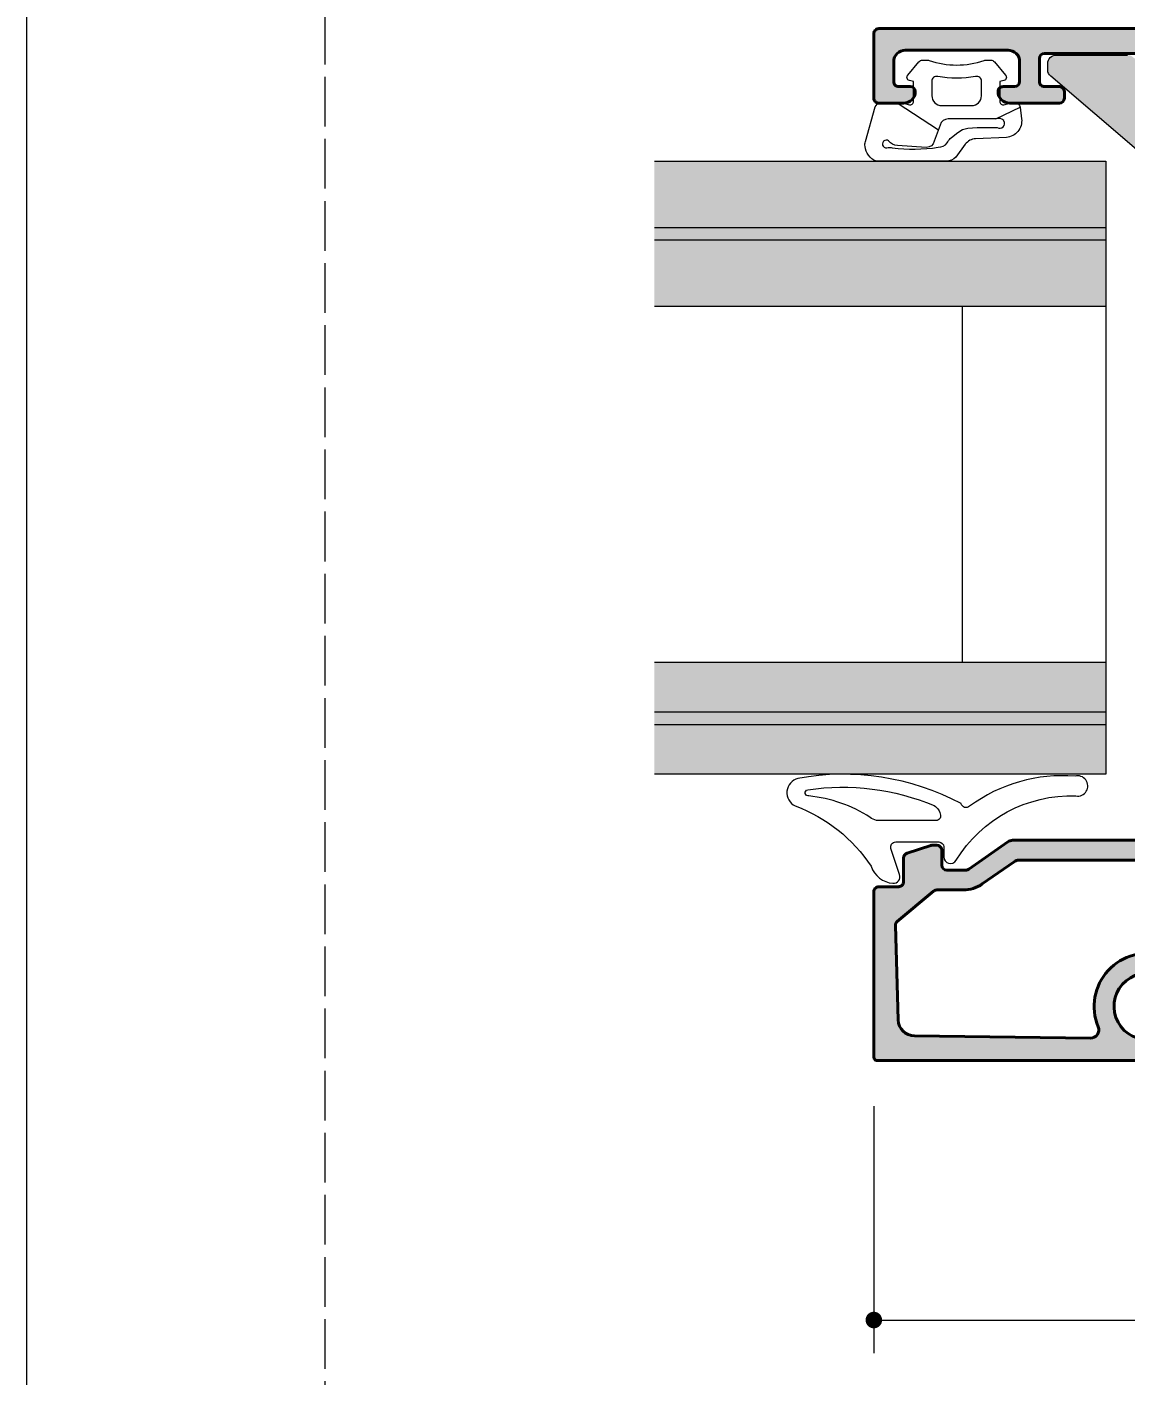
# Model space of a CAD drawing. Header units: millimetres. Extents: x -576 to 4430, y -1196 to 2690.
# Drawn here: x 0 to 66.3, y -752.6 to -671.2 of the extents above; entities that cross this region are included whole.
import ezdxf

# ---------------------------------------------------------------- set-up
doc = ezdxf.new("R2010")
doc.units = ezdxf.units.MM
doc.header["$LTSCALE"] = 0.25
doc.header["$MEASUREMENT"] = 0
doc.linetypes.add('ACAD_ISO02W100', pattern=[15, 12, -3])
doc.layers.get('0').update_dxf_attribs({"lineweight": 5})
doc.layers.get('Defpoints').update_dxf_attribs({"lineweight": 5})
for name, color, linetype, lineweight in [('01_Aluminum', 4, 'Continuous', 40), ('01_Dimension', 251, 'Continuous', 9), ('01_Fill Glass', 254, 'Continuous', 0), ('01_Fill Plastic', 253, 'Continuous', 0), ('01_Glazing [Thin]', 6, 'Continuous', 18), ('01_Plastic', 3, 'Continuous', 20)]:
    doc.layers.add(name, color=color, linetype=linetype, lineweight=lineweight)
doc.layers.add('01_Fill Aluminum', color=7, linetype='Continuous', lineweight=0, true_color=0xdcdcdc)
doc.layers.add('02_Block Frame', color=7, linetype='Continuous', lineweight=5, true_color=0xe2001a, plot=False)
doc.styles.add('Aluk Text', font='GOTHIC.TTF')
doc.dimstyles.new('ALUK Manual 1-1', dxfattribs={"dimtxt": 2.5, "dimasz": 1, "dimexe": 2, "dimexo": 4, "dimgap": 1.5, "dimtad": 3, "dimdec": 1, "dimdsep": 46, "dimtxsty": 'Aluk Text', "dimblk": 'DOT', "dimcen": 0, "dimclrd": 256, "dimclre": 256, "dimclrt": 2, "dimaunit": 1, "dimadec": 0, "dimazin": 0, "dimtfac": 0.7, "dimtdec": 1, "dimtmove": 0, "dimatfit": 3, "dimldrblk": 'DOT', "dimfxl": 1, "dimtolj": 2, "dimlwd": -1, "dimlwe": -1, "dimarcsym": 0})

# ---------------------------------------------------------------- blocks, each defined once
blk = doc.blocks.new('_Dot')
at = {"color": 0, "linetype": 'ByBlock', "lineweight": -2}
blk.add_line((-0.5, 0), (-1, 0), dxfattribs=at)
at = {"color": 0, "linetype": 'ByBlock', "const_width": 0.5}
blk.add_lwpolyline([(-0.25, 0, 1), (0.25, 0, 1)], format="xyb", close=True, dxfattribs=at)
blk = doc.blocks.new('*D293')
at = {"layer": '01_Dimension', "ltscale": 0.25, "transparency": 16777216}
for p, q in [((51.12262027669476, -736.3827080516315), (51.12262027669476, -751.3007833236478)), ((95.62274950005758, -743.4993644168229), (95.62274950005758, -751.3007833236478)), ((52.12262027669476, -749.3007833236478), (94.62274950005758, -749.3007833236478))]:
    blk.add_line(p, q, dxfattribs=at)
at = {"layer": 'Defpoints', "color": 0, "ltscale": 0.25, "transparency": 16777216}
for p in [(51.12262027669476, -732.3827080516315), (95.62274950005758, -739.4993644168229), (95.62274950005758, -749.3007833236478)]:
    blk.add_point(p, dxfattribs=at)
at = {"layer": '01_Dimension', "ltscale": 0.25, "transparency": 16777216, "rotation": 180}
blk.add_blockref('_Dot', (51.12262027669476, -749.3007833236478), dxfattribs=at)
at = {"layer": '01_Dimension', "ltscale": 0.25, "transparency": 16777216}
blk.add_blockref('_Dot', (95.62274950005758, -749.3007833236478), dxfattribs=at)
at = {"layer": '01_Dimension', "color": 2, "ltscale": 0.25, "transparency": 16777216, "insert": (73.37268488837617, -746.4879009307178), "char_height": 2.5, "attachment_point": 5, "style": 'Aluk Text'}
blk.add_mtext('\\A2;44.5', dxfattribs=at)
blk = doc.blocks.new('PAGE dispari')
at = {"layer": '02_Block Frame'}
blk.add_lwpolyline([(0, 0), (0, 297), (210, 297), (210, 0)], close=True, dxfattribs=at)
at = {"layer": '02_Block Frame', "linetype": 'ACAD_ISO02W100'}
blk.add_lwpolyline([(18.00000000000091, 14.99999999997738), (17.99999999999727, 281.999999999981), (194.9999999999973, 281.999999999981), (195.0000000000009, 14.99999999997738)], close=True, dxfattribs=at)

msp = doc.modelspace()

# ---------------------------------------------------------------- hatches: boundary and pattern name
at = {"layer": '01_Fill Aluminum', "ltscale": 0.25}
h = msp.add_hatch(color=256, dxfattribs=at)
h.dxf.hatch_style = 1
h.paths.add_polyline_path([(80.27866604985957, -679.3173290119674, 0.1378721067477793), (80.3226008106767, -679.161026122414), (80.3226008106767, -678.9398327739599, 0.4142135623676329), (80.02260081068289, -678.6398327739593), (76.16981440689506, -678.6398327738874, -0.2134110148062486), (75.9462158350625, -678.5398419703573, 0.8554596718237111), (75.44852795090355, -678.8618597342983), (75.52987527951973, -679.0445688258309), (76.65434119402289, -680.6733254020891, 0.2679491924330051), (76.92538789700393, -680.8019087789474), (77.04048268040697, -680.7926069422573, -0.5773502691925145), (77.23729173614538, -681.077679206045), (76.99657252555971, -681.5851020935651, -0.1779757333222572), (76.84876139599601, -681.7300383566688), (74.73974829786766, -682.6802642290053, -0.5444665942506989), (74.31827078823426, -682.4039753469664), (74.32872788701661, -680.8250471081582, -0.3039838199159151), (74.4754639259927, -680.6085075774571, 0.4027377512036325), (74.60844645195994, -680.3111496252571), (74.14030584087504, -679.0092829997142, -0.08651792874409403), (74.12260876811615, -678.9077638065022), (74.12263144353801, -677.639823860195, -0.4142083235018026), (74.62263144196459, -677.1398328020308), (75.62264038828198, -677.139832799044, 0.4142135614982951), (76.6226403852952, -676.139832799044), (76.6226403852952, -673.8395750688045, 0.4142135623731138), (75.6226403852952, -672.8395750688045), (61.42287843453687, -672.8395750688054, 0.4142135623726933), (61.1228784345376, -673.1395750688047), (61.12287843453578, -674.5395750688043, 0.4142135623732545), (61.42287843453687, -674.839575068805), (62.32287843453832, -674.8395750688059, -0.4142135623728724), (62.62287843453578, -675.1395750688042), (62.62287843453578, -675.5395750688052, -0.41421356237305), (62.32287843453651, -675.839575068805), (59.32287843453651, -675.8395750688054, -0.4142135623727211), (58.62287843453578, -675.1395750688065, -0.4142135623737032), (58.92287843453687, -674.839575068805), (59.62287843453578, -674.8395750688054, 0.4142135623732862), (59.92287843453687, -674.5395750688043), (59.92287843453687, -673.3395750688054, 0.4142135623730744), (59.22287843453796, -672.6395750688051), (53.02287843453723, -672.6395750688047, 0.4142135623731159), (52.32287843453651, -673.339575068805), (52.32287843453651, -674.5395750688052, 0.4142135623730949), (52.6228784345376, -674.8395750688054), (53.32287843453832, -674.8395750688054, -0.4142135623737612), (53.6228784345376, -675.1395750688065, -0.414213562372429), (52.92287843453687, -675.8395750688054), (51.42287843453687, -675.8395750688054, -0.4142135623730949), (51.1228784345376, -675.5395750688061), (51.1228784345376, -671.6395750688047, -0.4142135623730949), (51.42287843453687, -671.3395750688054), (132.8228785366637, -671.3395750688054, -0.4142135623732348), (133.122878536672, -671.6395750688147), (133.1228785366702, -675.539575068823, -0.4142135623730869), (132.8228785366709, -675.8395750688231), (131.3228785366709, -675.8395750688227, -0.4142135623737403), (130.6228785366702, -675.1395750688206, -0.4142135623725037), (130.9228785366695, -674.8395750688222), (131.6228785366702, -674.8395750688227, 0.4142135623728406), (131.9228785366695, -674.5395750688239), (131.9228785366713, -673.3395750688231, 0.4142135623734309), (131.2228785366724, -672.639575068822), (125.0228785366717, -672.6395750688197, 0.4142135623732056), (124.3228785366709, -673.3395750688195), (124.3228785366709, -674.5395750688193, 0.4142135623730916), (124.622878536672, -674.8395750688195), (125.3228785366709, -674.8395750688195, -0.4142135623728767), (125.6228785366702, -675.1395750688192, -0.4142135623734905), (124.9228785366695, -675.83957506882), (121.9228785366713, -675.8395750688181, -0.4142135623729176), (121.6228785366702, -675.539575068818), (121.6228785366702, -675.1395750688174, -0.4142135623730215), (121.9228785366695, -674.8395750688186), (122.8228785366709, -674.8395750688186, 0.4142135623730199), (123.1228785366702, -674.5395750688189), (123.1228785366702, -673.1395750688183, 0.4142135623728096), (122.8228785366709, -672.8395750688186), (108.6231165859144, -672.8395750688045, 0.4142135623733812), (107.6231165859126, -673.8395750688045), (107.6231165859126, -676.139832799044, 0.4142135614982954), (108.6231165829258, -677.139832799044), (109.6231255291632, -677.1398328020308, -0.4142083235022219), (110.1231255275898, -677.6398238601963), (110.1231482030098, -678.9077638069542, -0.08651792874384324), (110.1054511302527, -679.0092830001657), (109.6373105193279, -680.3111496252558, 0.392792801985735), (109.7628647011743, -680.6053519731553), (109.7776173491193, -680.6119202752051, -0.2944133975750202), (109.9170290842731, -680.82504710816), (109.9274861830536, -682.4039753469673, -0.5486187866263892), (109.5025107430911, -682.6786882198743), (107.3969955752937, -681.7300383566688, -0.17797573332234), (107.2491844457281, -681.5851020935651), (107.0084652351425, -681.077679206045, -0.7175489517992584), (107.2537029549521, -680.7888022207375, 0.3297694723300743), (107.591415777265, -680.67332540209), (108.7158816917681, -679.0445688258309), (108.797208945477, -678.8619048232816, 0.8555309015851146), (108.2995411362072, -678.53984197038, -0.2134110148374367), (108.0759425642909, -678.6398327739593), (104.2231561605322, -678.6398327739593, 0.4142135623730951), (103.9231561605311, -678.9398327739599), (103.9231561605311, -679.1610261224108, 0.137872106747556), (103.9670909213501, -679.3173290119643), (104.893866319987, -680.8356308475912, -0.5855240683198095), (104.7231561605322, -681.1398327739593), (103.2975729271066, -681.1398327739593, -0.2848632300077674), (102.3975899285879, -680.5913819867213, 0.2837052386889449), (101.503782403769, -680.0398327739643), (95.91761167792265, -680.0398327739643, 0.3475404855726987), (95.43110742252156, -680.4244481585446, -0.07784576050837339), (95.03273299567354, -681.3984534636851, -0.2625904575075572), (94.60481321483803, -681.6398327739611), (93.85048813725643, -681.6398327739611, -0.2679491924305577), (93.59068051612212, -681.4898327739619), (93.42171671929373, -681.1971788932163, -0.3253046293168365), (93.45886064687784, -680.8461294476177, 0.1092393233083251), (93.84290953601794, -680.1703920878994), (94.12958137775331, -680.2588186402239, 0.189210208395359), (94.0149131081971, -678.728676921812), (93.74462244782535, -678.858842043547, 0.1892102083956587), (92.7804923294616, -677.9642600264), (92.89009463677121, -677.6849979018065, 0.1892102083952774), (91.35566233443478, -677.6849979018065), (91.4652646417444, -677.9642600264009, 0.1892102083956163), (90.50113452337882, -678.8588420435493), (90.23084386300889, -678.728676921813, 0.1892102083956132), (90.11617559345268, -680.258818640223), (90.40284743518805, -680.1703920879012, 0.1092393233037577), (90.78689632433179, -680.8461294475736, -0.3253046293234334), (90.824040251925, -681.1971788931972), (90.65507645508569, -681.4898327739614, -0.2679491924307232), (90.39526883395138, -681.6398327739611), (89.64094375634795, -681.6398327739611, -0.2625904575561551), (89.21302397531235, -681.3984534635205, -0.07784576048274099), (88.81464954869716, -680.424448158585, 0.3475404855950987), (88.32814529328334, -680.0398327739643), (82.7419745674406, -680.0398327739643, 0.2614125764223711), (81.88842377016681, -680.518823142122), (81.80173484137686, -680.6608424058016, -0.261412576422371), (80.94818404410125, -681.1398327739593), (79.52260081067561, -681.1398327739593, -0.5855240683201018), (79.35189065122086, -680.8356308475908)])
h.paths.add_polyline_path([(88.61289273051352, -678.4398327739649, 0.287489672951902), (89.06289090422888, -678.1577814919068, -0.6267831705389072), (95.18286606697166, -678.1577814919054, 0.287489672951751), (95.63286424068883, -678.4398327739644), (101.4670318577746, -678.4398327739649, 0.1539147210597713), (101.7538200759491, -678.3494087961097), (103.3521348354561, -677.2302567530722, -0.1539147225107782), (103.6389230564646, -677.1398327752171), (105.023098692539, -677.1398327830651, 0.4142135640337475), (106.0230986982087, -676.1398327830651), (106.0230986982087, -673.839575068805, 0.4142135623730949), (105.0230986982087, -672.8395750688045), (79.22265827299907, -672.8395750688045, 0.4142135623730949), (78.22265827299907, -673.839575068805), (78.22265827299907, -676.1398327830651, 0.4141967564981187), (79.22260089381325, -677.1398327814189), (80.60683391533621, -677.1398327752171, -0.1539147222063635), (80.89362213575168, -677.2302567530727), (82.49193689525873, -678.3494087961097, 0.1539147210597521), (82.77872511343321, -678.4398327739649)], flags=16)
h = msp.add_hatch(color=256, dxfattribs=at)
h.dxf.hatch_style = 1
h.paths.add_polyline_path([(52.53900244602028, -725.2405279294288, 0.2378242316405747), (52.43169716443026, -725.4884105329269), (52.59529363416095, -731.1805832938434, 0.4022031260866227), (53.58243428424794, -732.1517770931945), (64.19350858638882, -732.2838590636906, 0.5420708623594647), (64.66643211937298, -731.5921497032376, -0.6394709010001818), (68.60134689657934, -727.3181034563007, 0.0779544485898487), (68.69320396570856, -727.3325123520084), (69.24440207224416, -727.3325123520075, -0.1316524975878742), (69.3944020722447, -727.372704730872), (70.87580966725454, -728.2279958046314, 0.2608278656961501), (71.16884016430504, -728.231896880572), (72.521628936448, -727.4981704140959, -0.5685093927567902), (72.81698260114808, -727.6739762121459), (72.81698260114808, -727.692747613325, -0.2125565616700903), (72.4861132075066, -728.4358924388024), (71.22197231297923, -729.5741300127969, -0.3249196962328418), (70.87123313107168, -729.6109941862891), (70.49197193346754, -729.3920276317589, 0.03761430033742275), (70.45293723358463, -729.3694909372738), (69.07286304132776, -728.5727047308727, 0.1316524975874033), (68.92286304132813, -728.5325123520082), (68.48468271315505, -728.5325123520082, -0.09647240044979583), (68.37209864090073, -728.5105857715838, 1.314619193601405), (67.93167540513878, -732.3402159704805, -0.2397131860925462), (68.19032802638594, -732.4244550463821), (69.06428439756473, -733.2984114175623, -0.6681786379191135), (68.92286304132813, -733.6398327737992), (51.32286304132776, -733.6398327737992, -0.4142135623730949), (51.12286304132704, -733.4398327737989), (51.12286304131976, -723.4398307246005, -0.4142136209387922), (51.42286310130748, -723.1398307246003), (52.62286093209605, -723.1398309645468, 0.4142136209387935), (52.92286099208377, -722.8398309645471), (52.92286099208377, -721.4049632619584, -0.3249196962329797), (53.13015589377028, -721.1196463070704), (54.56168716435332, -720.6545136014851, -0.07870170682455319), (54.65439226266517, -720.6398305563738), (54.92286099208286, -720.6398305563738, -0.414213562373095), (55.22286099208304, -720.939830556374), (55.22286099208304, -721.8398314754617, 0.4142135623730946), (55.52286099208413, -722.1398314754618), (56.67783034110016, -722.1398314754618, 0.1539147432816475), (56.84990329334414, -722.085577073807), (59.21394523949402, -720.4302567765561, -0.1539147432816491), (59.50073349323338, -720.339832773799), (71.23674324707372, -720.339832773799, 0.1989123673796609), (71.44887528142954, -720.2519648081551), (72.07225237468901, -719.6285877148947, 0.4529657504804815), (72.04285014078778, -719.178527498042), (71.04957622829443, -718.4156891410129, -1.000038316696514), (71.78053189485945, -717.4640044183219), (73.21247284021138, -718.5639152882126, -0.4579875136935487), (73.32375770973431, -720.0741386546978), (72.15095680944705, -721.2469395549841, -0.1989123673796583), (71.44385002826039, -721.5398327737979), (59.87909209716872, -721.5398327737979, 0.1539147432815672), (59.59230384342936, -721.630256776555), (57.66733393775121, -722.9781354644323, -0.1539147432817131), (56.52018092279468, -723.3398314754617), (54.92598747261491, -723.3398314754608, 0.1755946907436947), (54.73380491054286, -723.4094711862716)])
at = {"layer": '01_Fill Glass', "ltscale": 0.25}
h = msp.add_hatch(color=256, dxfattribs=at)
h.dxf.hatch_style = 1
h.paths.add_polyline_path([(65.12287853675025, -716.3395750684216), (37.87527757810949, -716.3395750684216), (37.87527757810949, -709.5795750684223), (65.12287853675025, -709.5795750684223)])
h.paths.add_polyline_path([(65.12287853675025, -688.0995750684218), (37.87527757810949, -688.0995750684218), (37.87527757810949, -679.3395750684216), (65.12287853675025, -679.3395750684216)])
at = {"layer": '01_Fill Plastic'}
msp.add_hatch(color=256, dxfattribs=at).paths.add_polyline_path([(70.62287853675389, -683.7931649069227, -0.5773502691894726), (69.87287853675407, -684.2261776088149), (68.37287853672808, -683.3601522050159, 0.8769764629926796), (67.28648243366048, -684.7759711714899), (70.03709209912685, -687.5265808369559, -0.1989123673793479), (70.62287853675389, -688.9407943993266), (70.62287853675753, -691.7931649069204, -0.577350269189966), (69.87287853675456, -692.2261776088151), (68.37287853672808, -691.3601522050159, 0.8769764629926796), (67.28648243366048, -692.7759711714899), (70.03709209912685, -695.5265808369559, -0.1989123673783534), (70.62287853675389, -696.9407943993189), (70.62287853676844, -699.7931649069153, -0.5773502691912414), (69.87287853675728, -700.2261776088167), (68.37287853672808, -699.3601522050159, 0.8769764629926796), (67.28648243366048, -700.7759711714899), (70.03709209914645, -703.5265808369754, -0.1989123673793478), (70.62287853677572, -704.9407943993515), (70.62287853677935, -707.7931649069292, -0.5773502691900414), (69.87287853677938, -708.226177608822), (68.37287853675366, -707.3601522050228, 0.8769764629927447), (67.28648243368583, -708.7759711714966), (70.03709209912701, -711.5265808369378, -0.1989123673796578), (70.62287853675389, -712.9407943993108), (70.62287853675389, -713.9395750684265, 0.414213562373098), (71.12287853675386, -714.4395750684265), (73.62287853676992, -714.4395750684265, 0.4142135623732049), (74.12287853677026, -713.9395750684259), (74.12287853676922, -711.2113737405133, -0.1957462587755326), (74.03758058754192, -711.0018432430647), (74.03758058026233, -683.2778223148072, -0.1957462679173291), (74.12287853675859, -683.0682918097532), (74.12287853675753, -680.2662941463585, 0.2194269073864425), (73.42165838549522, -678.745382937737), (66.76313546972162, -673.0593472662663, 0.1785576238053271), (66.43844050753735, -672.939575068422), (62.12287853675571, -672.939575068422, 0.5374960889882205), (61.66273332462892, -673.6351930219865, 0.3275063616234573), (61.79818357457135, -674.2110387777069), (69.9216583854916, -681.148067925984, -0.2194269073865217), (70.62287853675389, -682.6689791346065)])

# ---------------------------------------------------------------- linework, layer by layer
at = {"layer": '01_Aluminum'}
for points in [[(75.6226403852952, -672.8395750688045), (61.42287843453687, -672.8395750688054, 0.4142135623726509), (61.1228784345376, -673.1395750688051), (61.12287843453578, -674.5395750688048, 0.414213562373539), (61.42287843453687, -674.839575068805), (62.32287843453651, -674.8395750688054, -0.4142135623735375), (62.62287843453578, -675.1395750688042), (62.62287843453578, -675.5395750688043, -0.414213562372873), (62.32287843453651, -675.839575068805), (59.32287843453651, -675.8395750688054, -0.4142135623729987), (58.62287843453578, -675.139575068806, -0.4142135623735375), (58.92287843453687, -674.839575068805), (59.62287843453578, -674.8395750688054, 0.4142135623728744), (59.92287843453687, -674.5395750688048), (59.92287843453687, -673.339575068805, 0.4142135623732854), (59.22287843453614, -672.6395750688051), (53.02287843453723, -672.6395750688047, 0.4142135623736659), (52.32287843453651, -673.3395750688054), (52.32287843453651, -674.5395750688052, 0.414213562373539), (52.6228784345376, -674.8395750688054), (53.32287843453651, -674.8395750688054, -0.414213562373095), (53.6228784345376, -675.1395750688047, -0.414213562373095), (52.92287843453687, -675.8395750688054), (51.42287843453687, -675.8395750688054, -0.4142135623735389), (51.1228784345376, -675.5395750688052), (51.1228784345376, -671.6395750688047, -0.4142135623735388), (51.42287843453687, -671.3395750688054), (132.8228785366709, -671.3395750688054, -0.4142135623734899)], [(68.92286304132813, -733.6398327737992), (51.32286304132776, -733.6398327737992, -0.4142135623732282), (51.12286304132704, -733.4398327737985), (51.12286304132704, -723.4398327737994, -0.414215613228528), (51.42286309273823, -723.1398307246003), (52.62286094066712, -723.1398309645468, 0.4142136125722515), (52.92286099208377, -722.8398309645466), (52.92286099208377, -721.4049632619584, -0.3249196962328572), (53.13015589377119, -721.1196463070704), (54.5616871643515, -720.654513601486, -0.07870170682468189), (54.65439226266335, -720.6398305563738), (54.92286099208377, -720.6398305563738, -0.4142135623728175), (55.22286099208304, -720.939830556374), (55.22286099208304, -721.8398314754617, 0.4142135623730173), (55.52286099208413, -722.1398314754618), (56.67783034110016, -722.1398314754618, 0.1539147432815944), (56.84990329334414, -722.085577073807), (59.21394523949584, -720.4302567765557, -0.1539147432815825), (59.5007334932352, -720.339832773799), (71.23674324707372, -720.339832773799, 0.1989123673799484)], [(71.44385002826039, -721.5398327737979), (59.87909209716872, -721.5398327737979, 0.153914743281608), (59.59230384342936, -721.6302567765555), (57.66733393775121, -722.9781354644323, -0.1539147432815915), (56.52018092279559, -723.3398314754617), (54.92598747261491, -723.3398314754608, 0.1755946907436052), (54.73380491054286, -723.4094711862721), (52.53900244602028, -725.2405279294284, 0.2378242316413056), (52.43169716443026, -725.4884105329269), (52.59529363416095, -731.1805832938438, 0.4022031260866348), (53.58243428424885, -732.1517770931945), (64.19350858638882, -732.2838590636906, 0.542070862359244), (64.6664321193739, -731.5921497032381, -0.6394709010001509), (68.60134689657843, -727.3181034563007, 0.07795444858954005)], [(68.37209864089982, -728.5105857715838, 1.314619193601183), (67.93167540513878, -732.3402159704805, -0.2397131860924494)]]:
    msp.add_lwpolyline(points, format="xyb", dxfattribs=at)
at = {"layer": '01_Glazing [Thin]'}
for p, q in [((37.87527757810949, -683.3395750684216), (65.12287853675025, -683.3395750684216)), ((37.87527757810949, -684.0995750684218), (65.12287853675025, -684.0995750684218)), ((37.87527757810949, -688.0995750684218), (65.12287853675025, -688.0995750684218)), ((56.47287853675243, -709.5795750684223), (56.47287853675243, -688.0995750684218)), ((37.87527757810949, -709.5795750684223), (65.12287853675025, -709.5795750684223)), ((37.87527757810949, -712.5795750684223), (65.12287853675025, -712.5795750684223)), ((37.87527757810949, -713.3395750684216), (65.12287853675025, -713.3395750684216))]:
    msp.add_line(p, q, dxfattribs=at)
msp.add_lwpolyline([(37.87527757810858, -679.3395750684207), (65.12287853675025, -679.3395750684216), (65.12287853675025, -716.3395750684216), (37.87527757810949, -716.3395750684216)], dxfattribs=at)
at = {"layer": '01_Plastic'}
for p, q in [((55.02750838624979, -677.4646053719665), (52.52287853675352, -675.8395750684207)), ((58.48783841082241, -676.7895751029322), (59.95384003064737, -676.0870129365279))]:
    msp.add_line(p, q, dxfattribs=at)
msp.add_lwpolyline([(69.92165838549136, -681.1480679259838), (61.79818357457134, -674.2110387777069, -0.2194269073865277), (61.62287853675571, -673.8308109755511), (61.62287853675571, -673.439575068422, -0.414213562373095), (62.12287853675571, -672.939575068422), (66.43844050753705, -672.939575068422, -0.1785576238053479)], format="xyb", dxfattribs=at)
for points in [[(57.88071811987811, -673.2395750684203), (58.17194536258194, -673.2395750684203, -0.2216946626430081), (58.40175869551695, -673.3467387855147), (59.0760874253765, -674.1503724719154, -0.5486187866267122), (58.97464234577365, -674.4721151591096), (58.72287853675425, -674.5395750684205), (58.72287853675425, -675.7395750684203, 0.4930418078677276), (58.97457793351259, -675.9327774813831), (59.3228785367528, -675.8395750684207), (59.65848055087645, -675.8395750684207, -0.3635220656717463), (59.95384003064737, -676.0870129365279), (60.04007312189879, -676.788677927719, -0.4281836298403364), (59.12229524429404, -677.9078599600174), (57.26033593177726, -677.9882603037753, 0.229998414771881), (56.64531795721541, -678.3204925093572), (56.08244999906219, -679.1033227714546, -0.2126774621090025), (55.47570632482257, -679.3395750678923), (51.25725020686423, -679.3395750678641, -0.2751644614747905), (50.59437014651576, -678.4481041904249, -0.1482486960089235), (50.61915980036702, -678.1590440149079), (51.21287385027335, -676.0619293548983, -0.3394542588716349), (51.50265159816172, -675.8395750684207), (52.92287853675316, -675.8395750684207), (53.27117913999336, -675.9327774813831, 0.4930418078680689), (53.52287853675352, -675.7395750684203), (53.52287853675352, -674.5395750684205), (53.27111472773231, -674.4721151591096, -0.5486187866267122), (53.16966964812946, -674.1503724719145), (53.84399837798901, -673.3467387855147, -0.2216946626428772), (54.07381171092584, -673.2395750684203), (54.36503895362966, -673.2395750684203, -0.08471955629315167), (54.46453930739062, -673.256556200496, 0.170664037196583), (57.78121776611715, -673.256556200496, -0.08471955629334697)], [(57.02287853675352, -675.9895750996178, 0.414213562373095), (57.62287853675389, -675.3895750996174), (57.62287853675389, -674.5203776901438, 0.4734736942733473), (57.26386214330978, -674.2262398562874, -0.09933114856515282), (54.98189493019618, -674.2262398562865, 0.4734736942734832), (54.62287853675207, -674.5203776901429), (54.62287853675389, -675.3895750948817, 0.4142135623731616), (55.22287853675243, -675.9895750948812)], [(58.48783841082241, -676.7895751029322), (55.60675944331797, -676.7895750958918, 0.3394542588633513), (55.1237965288592, -677.1601655733406), (54.77309953004533, -678.1423573843161, -0.3394542588633822), (54.29013661690169, -678.5129478617649), (52.55441152066942, -678.405497893324, -0.2104988214666982), (52.01715570487522, -678.1176165910487, 1.80484133910757), (51.98505222426593, -678.5139509776276, -0.129570901875661), (52.23906722939773, -678.53472425294, 0.06616561695907498), (55.0039772572627, -678.5026651412849, 0.2259163896485334), (55.55368322381855, -678.238644643657), (55.59732208997502, -678.1736127645994, -0.1610760473793475), (55.80433174743939, -677.9207728929726), (56.19904009271067, -677.6057094859383), (56.47219135791511, -677.4343941178898, -0.05476775492906453), (56.801176407208, -677.3513568571174), (57.35810941125328, -677.3131553365505), (58.56947097052671, -677.3067629697638, 0.7781693884769572), (58.97728597927835, -676.9152909100516, -0.2172113476244862), (58.96282401905501, -676.885817775615, 0.2920037080990359)], [(55.34153276026609, -721.3398305563745, 0.7524982433568572), (56.09466446682472, -721.5485257551676, -0.272029710696627), (63.32017634537715, -717.6637311169892, 1.248094821065313), (63.26743315628028, -716.467897015535, 0.1806414587843612), (56.90537727503124, -718.2826547837157, -0.5713882184753021), (56.38992987400252, -718.1252734703188, 0.1686678630860103), (46.54269581641438, -716.6011148513338, 0.6985064420418362), (46.38143901994317, -718.2693861580359, -0.1590991144741998), (50.96228842838445, -721.9062772150386, 0.3028165420598103), (52.27039089370101, -722.9352190453723, 0.5367706748602842), (52.68126390175075, -722.4101329921658), (52.15688397536087, -720.8345673984794, -0.5117725455009584), (52.44153276026645, -720.439830556374), (55.04153276026682, -720.439830556374, -0.4142135623730727), (55.34153276026609, -720.7398305563742)], [(47.13073995603463, -717.2880335212016, -0.1368653522962399), (54.76356543727616, -718.243215210004, -0.2349743539514184), (55.14533839896012, -718.8299841086094, -0.505344371186135), (54.87852682900029, -719.1374266920706), (51.27629151800193, -719.1374266920706, -0.1383337806736852), (50.90700655537785, -718.9542329620757, 0.1174169460554808), (47.20273598215772, -717.6655254271985, -0.9646854720520451)]]:
    msp.add_lwpolyline(points, format="xyb", close=True, dxfattribs=at)

# ---------------------------------------------------------------- block references
msp.add_blockref('PAGE dispari', (-9.094947017729282e-13, -785.9999999999964))

# ---------------------------------------------------------------- dimensions: what is measured, and where the dimension line sits
at = {"layer": '01_Dimension', "ltscale": 0.25}
dim = msp.add_linear_dim(base=(95.62274950005758, -749.3007833236478), p1=(51.12262027669476, -732.3827080516315), p2=(95.62274950005758, -739.4993644168229), dimstyle='ALUK Manual 1-1', dxfattribs=at)
dim.commit()
dim.dimension.update_dxf_attribs({"geometry": '*D293', "text_midpoint": (73.37268488837617, -746.4879009307178)})

doc.saveas('drawing.dxf')
